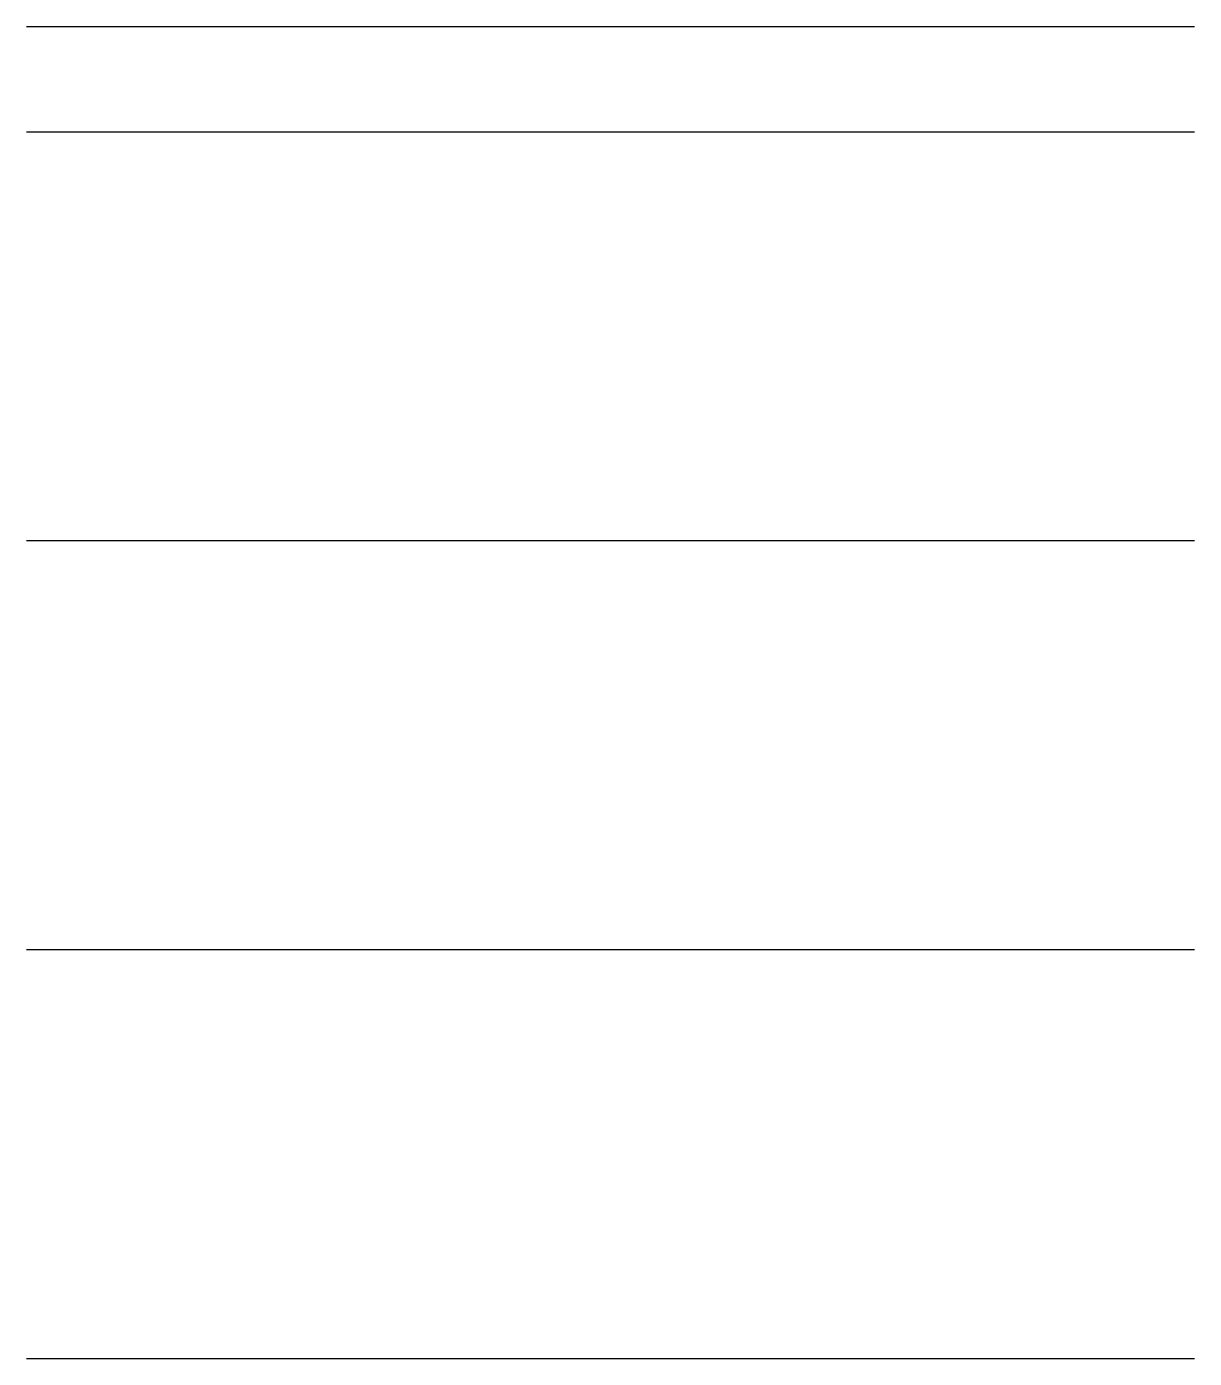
# Model space of a CAD drawing. Header units: millimetres. Extents: x -500 to 110000, y -3500 to 40500.
# Drawn here: x 100000 to 110000, y -3500 to 7900 of the extents above.
import ezdxf

# ---------------------------------------------------------------- set-up
doc = ezdxf.new("R2010")
doc.units = ezdxf.units.MM
doc.layers.add('A-SECT-DATUM', color=1, linetype='CONTINUOUS')

msp = doc.modelspace()

# ---------------------------------------------------------------- linework, layer by layer
at = {"layer": 'A-SECT-DATUM'}
for p, q in [((100000, 7900), (110000, 7900)), ((100000, 7000), (110000, 7000)), ((100000, 3500), (110000, 3500)), ((100000, 0), (110000, 0)), ((100000, -3500), (110000, -3500))]:
    msp.add_line(p, q, dxfattribs=at)

doc.saveas('drawing.dxf')
